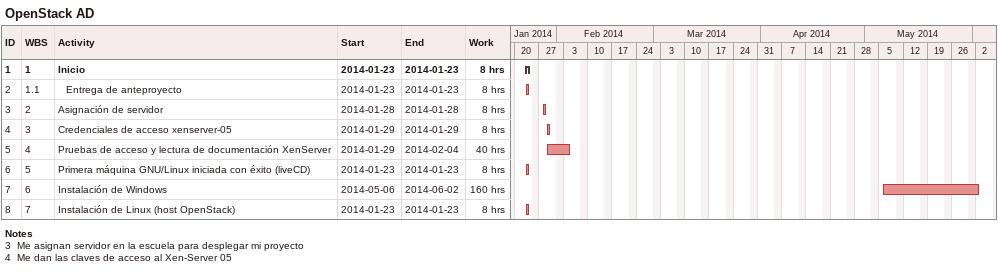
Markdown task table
OpenStack AD

| ID | WBS | Task | Start | Finish | Work (h) |
|---|---|---|---|---|---|
| 1 | 1 | **Inicio** | 2014-01-23 | 2014-01-23 | 8 |
| 2 | 1.1 | Entrega de anteproyecto | 2014-01-23 | 2014-01-23 | 8 |
| 3 | 2 | Asignación de servidor | 2014-01-28 | 2014-01-28 | 8 |
| 4 | 3 | Credenciales de acceso xenserver-05 | 2014-01-29 | 2014-01-29 | 8 |
| 5 | 4 | Pruebas de acceso y lectura de documentación XenServer | 2014-01-29 | 2014-02-04 | 40 |
| 6 | 5 | Primera máquina GNU/Linux iniciada con éxito (liveCD) | 2014-01-23 | 2014-01-23 | 8 |
| 7 | 6 | Instalación de Windows | 2014-05-06 | 2014-06-02 | 160 |
| 8 | 7 | Instalación de Linux (host OpenStack) | 2014-01-23 | 2014-01-23 | 8 |

Notes
- 3: Me asignan servidor en la escuela para desplegar mi proyecto
- 4: Me dan las claves de acceso al Xen-Server 05
